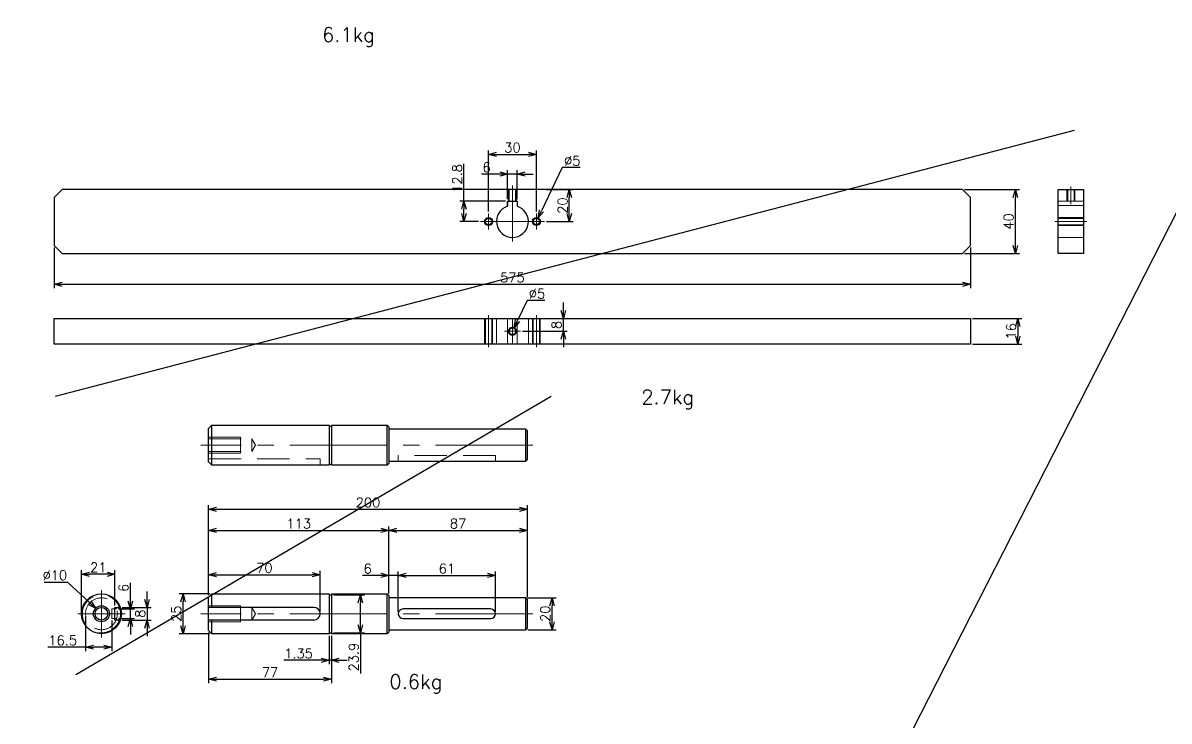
# Model space of a CAD drawing. Header units: millimetres. Extents: x 0 to 49006, y -7876 to 6995.
# Drawn here: x 23785 to 24505, y -1667 to -1229 of the extents above; entities that cross this region are included whole.
import ezdxf

# ---------------------------------------------------------------- set-up
doc = ezdxf.new("R2010")
doc.units = ezdxf.units.MM
doc.header["$LTSCALE"] = 3.2
doc.header["$PDMODE"] = 99
doc.header["$PDSIZE"] = 1
doc.linetypes.add('CENTER2', pattern=[28.575, 19.05, -3.175, 3.175, -3.175])
doc.linetypes.add('HIDDEN', pattern=[9.525, 6.35, -3.175])
for name, color, linetype, lineweight in [('04_HIDDEN', 2, 'HIDDEN', 13), ('05_CENTER', 4, 'CENTER2', 13), ('08_DIM', 3, 'Continuous', 13)]:
    doc.layers.add(name, color=color, linetype=linetype, lineweight=lineweight)
doc.layers.add('10_DRAFT', color=8, linetype='Continuous', lineweight=0, plot=False)
doc.styles.add('KSS_TXT', font='txt.shx', dxfattribs={"bigfont": 'extfont2.shx'})
doc.dimstyles.new('KSS_DIM', dxfattribs={"dimscale": 12, "dimtxt": 3, "dimasz": 2.5, "dimexe": 1.25, "dimexo": 0.625, "dimtad": 1, "dimdsep": 46, "dimtxsty": 'KSS_TXT', "dimblk": 'OPEN30', "dimcen": 0, "dimazin": 2, "dimtfac": 0.75, "dimtmove": 0, "dimatfit": 3, "dimldrblk": 'OPEN30', "dimfxl": 1.25, "dimtolj": 1, "dimarcsym": 0})
doc.dimstyles.new('KSS_DIM$3', dxfattribs={"dimscale": 12, "dimtxt": 3, "dimasz": 2.5, "dimexe": 1.25, "dimexo": 0.625, "dimtad": 1, "dimtih": 1, "dimtoh": 1, "dimdsep": 46, "dimtxsty": 'KSS_TXT', "dimblk": 'OPEN30', "dimcen": 0, "dimazin": 2, "dimtfac": 0.75, "dimtofl": 0, "dimtmove": 0, "dimatfit": 3, "dimldrblk": 'OPEN30', "dimfxl": 1.25, "dimtolj": 1, "dimarcsym": 0})

# ---------------------------------------------------------------- blocks, each defined once
blk = doc.blocks.new('M5tz_1_1')
at = {"color": 0}
for radius in [2.5, 2.5, 2]:
    blk.add_circle((0, 0), radius, dxfattribs=at)
blk.add_circle((0, 0), 2)
at = {"layer": '05_CENTER'}
for p, q in [((5.06, 0), (-5.06, 0)), ((0, -5.06), (0, 5.06))]:
    blk.add_line(p, q, dxfattribs=at)
blk = doc.blocks.new('A$C255F5867_1_1')
for p, q in [((-3, 12.8), (3, 12.8)), ((3, 12.8), (3, 9.54))]:
    blk.add_line(p, q)
at = {"color": 0}
blk.add_lwpolyline([(-282.5, -20), (282.5, -20), (287.5, -15), (287.5, 15), (282.5, 20), (-282.5, 20), (-287.5, 15), (-287.5, -15)], close=True, dxfattribs=at)
blk.add_lwpolyline([(-3, 9.54), (-3, 9.54), (-3, 12.8), (-3, 12.8)], close=True)
blk.add_arc((0, 0), 10, 107.4576, 72.5424, dxfattribs=at)
at = {"layer": '04_HIDDEN'}
for p, q in [((-2.5, 20), (-2.5, 12.8)), ((-2, 20), (-2, 12.8)), ((2, 20), (2, 12.8)), ((2.5, 20), (2.5, 12.8))]:
    blk.add_line(p, q, dxfattribs=at)
at = {"layer": '05_CENTER'}
for p, q in [((0, -12.47), (0, 22.68)), ((12.01, 0), (-12.01, 0))]:
    blk.add_line(p, q, dxfattribs=at)
for p in [(-15, 0), (15, 0)]:
    blk.add_blockref('M5tz_1_1', p)
blk = doc.blocks.new('A$C2DCD0621_1_1')
at = {"color": 0}
blk.add_lwpolyline([(-287.5, 16), (287.5, 16), (287.5, 0), (-287.5, 0)], close=True, dxfattribs=at)
at = {"layer": '04_HIDDEN'}
for p, q in [((-17.5, 0), (-17.5, 16)), ((-17, 0), (-17, 16)), ((-13, 0), (-13, 16)), ((-12.5, 0), (-12.5, 16)), ((-10, 0), (-10, 16)), ((10, 0), (10, 16)), ((12.5, 0), (12.5, 16)), ((13, 0), (13, 16)), ((17, 0), (17, 16)), ((17.5, 0), (17.5, 16))]:
    blk.add_line(p, q, dxfattribs=at)
at = {"layer": '04_HIDDEN', "color": 9}
for p, q in [((-3, 0), (-3, 16)), ((3, 0), (3, 16))]:
    blk.add_line(p, q, dxfattribs=at)
at = {"layer": '05_CENTER'}
for p, q in [((-15, -2.05), (-15, 18.05)), ((15, -2.05), (15, 18.05))]:
    blk.add_line(p, q, dxfattribs=at)
at = {"layer": '10_DRAFT'}
blk.add_line((0, 0), (0, 16), dxfattribs=at)
at = {"layer": '04_HIDDEN'}
blk.add_blockref('M5tz_1_1', (0, 8), dxfattribs=at)
blk = doc.blocks.new('_Open30')
at = {"color": 0, "linetype": 'ByBlock', "lineweight": -2}
for p, q in [((-1, 0.27), (0, 0)), ((0, 0), (-1, -0.27)), ((0, 0), (-1, 0))]:
    blk.add_line(p, q, dxfattribs=at)
blk = doc.blocks.new('*D944')
at = {"layer": '08_DIM', "color": 0, "lineweight": -2, "transparency": 16777216}
for p, q in [((24089.48, -1339.28), (24089.48, -1321.06)), ((24095.48, -1339.28), (24095.48, -1321.06)), ((24084.48, -1323.56), (24072.98, -1323.56)), ((24095.48, -1323.56), (24089.48, -1323.56)), ((24100.48, -1323.56), (24105.48, -1323.56))]:
    blk.add_line(p, q, dxfattribs=at)
at = {"layer": 'Defpoints', "color": 0, "transparency": 16777216}
for p in [(24089.48, -1323.56), (24089.48, -1340.53), (24095.48, -1340.53)]:
    blk.add_point(p, dxfattribs=at)
at = {"layer": '08_DIM', "color": 0, "lineweight": -2, "transparency": 16777216, "xscale": 5, "yscale": 5, "zscale": 5}
blk.add_blockref('_Open30', (24089.48, -1323.56), dxfattribs=at)
at = {"layer": '08_DIM', "color": 0, "lineweight": -2, "transparency": 16777216, "xscale": 5, "yscale": 5, "zscale": 5, "rotation": 180}
blk.add_blockref('_Open30', (24095.48, -1323.56), dxfattribs=at)
at = {"layer": '08_DIM', "color": 0, "transparency": 16777216, "insert": (24076.23, -1319.31), "char_height": 6, "attachment_point": 5, "style": 'KSS_TXT'}
blk.add_mtext('\\A1;6', dxfattribs=at)
blk = doc.blocks.new('*D945')
at = {"layer": '08_DIM', "color": 0, "lineweight": -2, "transparency": 16777216}
for p, q in [((24077.48, -1347.02), (24077.48, -1308.7)), ((24107.48, -1347.02), (24107.48, -1308.7)), ((24082.48, -1311.2), (24102.48, -1311.2))]:
    blk.add_line(p, q, dxfattribs=at)
at = {"layer": 'Defpoints', "color": 0, "transparency": 16777216}
for p in [(24107.48, -1311.2), (24077.48, -1348.27), (24107.48, -1348.27)]:
    blk.add_point(p, dxfattribs=at)
at = {"layer": '08_DIM', "color": 0, "lineweight": -2, "transparency": 16777216, "xscale": 5, "yscale": 5, "zscale": 5, "rotation": 180}
blk.add_blockref('_Open30', (24077.48, -1311.2), dxfattribs=at)
at = {"layer": '08_DIM', "color": 0, "lineweight": -2, "transparency": 16777216, "xscale": 5, "yscale": 5, "zscale": 5}
blk.add_blockref('_Open30', (24107.48, -1311.2), dxfattribs=at)
at = {"layer": '08_DIM', "color": 0, "transparency": 16777216, "insert": (24092.48, -1306.95), "char_height": 6, "attachment_point": 5, "style": 'KSS_TXT'}
blk.add_mtext('\\A1;30', dxfattribs=at)
blk = doc.blocks.new('*D946')
at = {"layer": '08_DIM', "color": 0, "lineweight": -2, "transparency": 16777216}
for p, q in [((24113.79, -1333.33), (24130.68, -1333.33)), ((24128.18, -1348.33), (24128.18, -1338.33)), ((24113.79, -1353.33), (24130.68, -1353.33))]:
    blk.add_line(p, q, dxfattribs=at)
at = {"layer": 'Defpoints', "color": 0, "transparency": 16777216}
for p in [(24112.54, -1333.33), (24128.18, -1333.33), (24112.54, -1353.33)]:
    blk.add_point(p, dxfattribs=at)
at = {"layer": '08_DIM', "color": 0, "lineweight": -2, "transparency": 16777216, "xscale": 5, "yscale": 5, "zscale": 5}
for p, rotation in [((24128.18, -1333.33), 90), ((24128.18, -1353.33), 270)]:
    blk.add_blockref('_Open30', p, dxfattribs=dict(at, rotation=rotation))
at = {"layer": '08_DIM', "color": 0, "transparency": 16777216, "insert": (24123.93, -1343.33), "char_height": 6, "attachment_point": 5, "rotation": 90, "style": 'KSS_TXT'}
blk.add_mtext('\\A1;20', dxfattribs=at)
blk = doc.blocks.new('*D947')
at = {"layer": '08_DIM', "color": 0, "lineweight": -2, "transparency": 16777216}
for p, q in [((24062.04, -1340.53), (24062.04, -1317.03)), ((24088.23, -1340.53), (24059.54, -1340.53)), ((24062.04, -1348.33), (24062.04, -1345.53)), ((24071.17, -1353.33), (24059.54, -1353.33))]:
    blk.add_line(p, q, dxfattribs=at)
at = {"layer": 'Defpoints', "color": 0, "transparency": 16777216}
for p in [(24062.04, -1340.53), (24089.48, -1340.53), (24072.42, -1353.33)]:
    blk.add_point(p, dxfattribs=at)
at = {"layer": '08_DIM', "color": 0, "lineweight": -2, "transparency": 16777216, "xscale": 5, "yscale": 5, "zscale": 5}
for p, rotation in [((24062.04, -1340.53), 90), ((24062.04, -1353.33), 270)]:
    blk.add_blockref('_Open30', p, dxfattribs=dict(at, rotation=rotation))
at = {"layer": '08_DIM', "color": 0, "transparency": 16777216, "insert": (24057.79, -1326.28), "char_height": 6, "attachment_point": 5, "rotation": 90, "style": 'KSS_TXT'}
blk.add_mtext('\\A1;12.8', dxfattribs=at)
blk = doc.blocks.new('*D948')
at = {"layer": '08_DIM', "color": 0, "lineweight": -2, "transparency": 16777216}
for p, q in [((23804.98, -1369.58), (23804.98, -1395.23)), ((24379.98, -1369.58), (24379.98, -1395.23)), ((23809.98, -1392.73), (24374.98, -1392.73))]:
    blk.add_line(p, q, dxfattribs=at)
at = {"layer": 'Defpoints', "color": 0, "transparency": 16777216}
for p in [(23804.98, -1368.33), (24379.98, -1368.33), (24379.98, -1392.73)]:
    blk.add_point(p, dxfattribs=at)
at = {"layer": '08_DIM', "color": 0, "lineweight": -2, "transparency": 16777216, "xscale": 5, "yscale": 5, "zscale": 5, "rotation": 180}
blk.add_blockref('_Open30', (23804.98, -1392.73), dxfattribs=at)
at = {"layer": '08_DIM', "color": 0, "lineweight": -2, "transparency": 16777216, "xscale": 5, "yscale": 5, "zscale": 5}
blk.add_blockref('_Open30', (24379.98, -1392.73), dxfattribs=at)
at = {"layer": '08_DIM', "color": 0, "transparency": 16777216, "insert": (24092.48, -1388.47), "char_height": 6, "attachment_point": 5, "style": 'KSS_TXT'}
blk.add_mtext('\\A1;575', dxfattribs=at)
blk = doc.blocks.new('*D949')
at = {"layer": '08_DIM', "color": 0, "lineweight": -2, "transparency": 16777216}
for p, q in [((24376.23, -1333.33), (24410.63, -1333.33)), ((24408.13, -1368.33), (24408.13, -1338.33)), ((24376.23, -1373.33), (24410.63, -1373.33))]:
    blk.add_line(p, q, dxfattribs=at)
at = {"layer": 'Defpoints', "color": 0, "transparency": 16777216}
for p in [(24374.98, -1333.33), (24408.13, -1333.33), (24374.98, -1373.33)]:
    blk.add_point(p, dxfattribs=at)
at = {"layer": '08_DIM', "color": 0, "lineweight": -2, "transparency": 16777216, "xscale": 5, "yscale": 5, "zscale": 5}
for p, rotation in [((24408.13, -1333.33), 90), ((24408.13, -1373.33), 270)]:
    blk.add_blockref('_Open30', p, dxfattribs=dict(at, rotation=rotation))
at = {"layer": '08_DIM', "color": 0, "transparency": 16777216, "insert": (24403.88, -1353.33), "char_height": 6, "attachment_point": 5, "rotation": 90, "style": 'KSS_TXT'}
blk.add_mtext('\\A1;40', dxfattribs=at)
blk = doc.blocks.new('*D950')
at = {"layer": '08_DIM', "color": 0, "lineweight": -2, "transparency": 16777216}
for p, q in [((24381.23, -1414.2), (24412.14, -1414.2)), ((24409.64, -1419.2), (24409.64, -1425.2)), ((24381.23, -1430.2), (24412.14, -1430.2))]:
    blk.add_line(p, q, dxfattribs=at)
at = {"layer": 'Defpoints', "color": 0, "transparency": 16777216}
for p in [(24379.98, -1414.2), (24379.98, -1430.2), (24409.64, -1430.2)]:
    blk.add_point(p, dxfattribs=at)
at = {"layer": '08_DIM', "color": 0, "lineweight": -2, "transparency": 16777216, "xscale": 5, "yscale": 5, "zscale": 5}
for p, rotation in [((24409.64, -1414.2), 90), ((24409.64, -1430.2), 270)]:
    blk.add_blockref('_Open30', p, dxfattribs=dict(at, rotation=rotation))
at = {"layer": '08_DIM', "color": 0, "transparency": 16777216, "insert": (24405.39, -1422.2), "char_height": 6, "attachment_point": 5, "rotation": 90, "style": 'KSS_TXT'}
blk.add_mtext('\\A1;16', dxfattribs=at)
blk = doc.blocks.new('A$C0D3A3B7B_1_1')
at = {"color": 0}
blk.add_lwpolyline([(0, 20), (16, 20), (16, -20), (0, -20)], close=True, dxfattribs=at)
at = {"layer": '04_HIDDEN'}
for p, q in [((5.5, 20), (5.5, 12.8)), ((6, 20), (6, 12.8)), ((10, 20), (10, 12.8)), ((10.5, 20), (10.5, 12.8)), ((16, 12.8), (0, 12.8)), ((16, 10), (0, 10)), ((16, 2.5), (0, 2.5)), ((16, 2), (0, 2)), ((16, -2), (0, -2)), ((16, -2.5), (0, -2.5)), ((16, -10), (0, -10))]:
    blk.add_line(p, q, dxfattribs=at)
at = {"layer": '05_CENTER'}
for p, q in [((8, 10.84), (8, 22.07)), ((18.05, 0), (-2.05, 0))]:
    blk.add_line(p, q, dxfattribs=at)
at = {"layer": '10_DRAFT'}
blk.add_line((16, 0), (0, 0), dxfattribs=at)
blk = doc.blocks.new('*D951')
at = {"layer": '08_DIM', "color": 0, "lineweight": -2, "transparency": 16777216}
for p, q in [((24014.84, -1586.7), (24014.84, -1572.87)), ((24020.84, -1598.2), (24020.84, -1572.87)), ((24009.84, -1575.37), (23998.34, -1575.37)), ((24020.84, -1575.37), (24014.84, -1575.37)), ((24025.84, -1575.37), (24030.84, -1575.37))]:
    blk.add_line(p, q, dxfattribs=at)
at = {"layer": 'Defpoints', "color": 0, "transparency": 16777216}
for p in [(24014.84, -1575.37), (24014.84, -1587.95), (24020.84, -1599.45)]:
    blk.add_point(p, dxfattribs=at)
at = {"layer": '08_DIM', "color": 0, "lineweight": -2, "transparency": 16777216, "xscale": 5, "yscale": 5, "zscale": 5}
blk.add_blockref('_Open30', (24014.84, -1575.37), dxfattribs=at)
at = {"layer": '08_DIM', "color": 0, "lineweight": -2, "transparency": 16777216, "xscale": 5, "yscale": 5, "zscale": 5, "rotation": 180}
blk.add_blockref('_Open30', (24020.84, -1575.37), dxfattribs=at)
at = {"layer": '08_DIM', "color": 0, "transparency": 16777216, "insert": (24001.59, -1571.12), "char_height": 6, "attachment_point": 5, "style": 'KSS_TXT'}
blk.add_mtext('\\A1;6', dxfattribs=at)
blk = doc.blocks.new('*D952')
at = {"layer": '08_DIM', "color": 0, "lineweight": -2, "transparency": 16777216}
for p, q in [((23901.84, -1587.7), (23901.84, -1572.47)), ((23906.84, -1574.97), (23966.84, -1574.97)), ((23971.84, -1598.2), (23971.84, -1572.47))]:
    blk.add_line(p, q, dxfattribs=at)
at = {"layer": 'Defpoints', "color": 0, "transparency": 16777216}
for p in [(23971.84, -1574.97), (23901.84, -1588.95), (23971.84, -1599.45)]:
    blk.add_point(p, dxfattribs=at)
at = {"layer": '08_DIM', "color": 0, "lineweight": -2, "transparency": 16777216, "xscale": 5, "yscale": 5, "zscale": 5, "rotation": 180}
blk.add_blockref('_Open30', (23901.84, -1574.97), dxfattribs=at)
at = {"layer": '08_DIM', "color": 0, "lineweight": -2, "transparency": 16777216, "xscale": 5, "yscale": 5, "zscale": 5}
blk.add_blockref('_Open30', (23971.84, -1574.97), dxfattribs=at)
at = {"layer": '08_DIM', "color": 0, "transparency": 16777216, "insert": (23936.84, -1570.72), "char_height": 6, "attachment_point": 5, "style": 'KSS_TXT'}
blk.add_mtext('\\A1;70', dxfattribs=at)
blk = doc.blocks.new('*D953')
at = {"layer": '08_DIM', "color": 0, "lineweight": -2, "transparency": 16777216}
for p, q in [((23901.84, -1611.2), (23901.84, -1642.99)), ((23978.84, -1613.2), (23978.84, -1642.99)), ((23906.84, -1640.49), (23973.84, -1640.49))]:
    blk.add_line(p, q, dxfattribs=at)
at = {"layer": 'Defpoints', "color": 0, "transparency": 16777216}
for p in [(23901.84, -1609.95), (23978.84, -1611.95), (23978.84, -1640.49)]:
    blk.add_point(p, dxfattribs=at)
at = {"layer": '08_DIM', "color": 0, "lineweight": -2, "transparency": 16777216, "xscale": 5, "yscale": 5, "zscale": 5, "rotation": 180}
blk.add_blockref('_Open30', (23901.84, -1640.49), dxfattribs=at)
at = {"layer": '08_DIM', "color": 0, "lineweight": -2, "transparency": 16777216, "xscale": 5, "yscale": 5, "zscale": 5}
blk.add_blockref('_Open30', (23978.84, -1640.49), dxfattribs=at)
at = {"layer": '08_DIM', "color": 0, "transparency": 16777216, "insert": (23940.34, -1636.24), "char_height": 6, "attachment_point": 5, "style": 'KSS_TXT'}
blk.add_mtext('\\A1;77', dxfattribs=at)
blk = doc.blocks.new('*D954')
at = {"layer": '08_DIM', "color": 0, "lineweight": -2, "transparency": 16777216}
for p, q in [((23977.49, -1613.2), (23977.49, -1631.12)), ((23978.84, -1613.2), (23978.84, -1631.12)), ((23972.49, -1628.62), (23948.99, -1628.62)), ((23978.84, -1628.62), (23977.49, -1628.62)), ((23983.84, -1628.62), (23988.84, -1628.62))]:
    blk.add_line(p, q, dxfattribs=at)
at = {"layer": 'Defpoints', "color": 0, "transparency": 16777216}
for p in [(23977.49, -1611.95), (23978.84, -1611.95), (23977.49, -1628.62)]:
    blk.add_point(p, dxfattribs=at)
at = {"layer": '08_DIM', "color": 0, "lineweight": -2, "transparency": 16777216, "xscale": 5, "yscale": 5, "zscale": 5}
blk.add_blockref('_Open30', (23977.49, -1628.62), dxfattribs=at)
at = {"layer": '08_DIM', "color": 0, "lineweight": -2, "transparency": 16777216, "xscale": 5, "yscale": 5, "zscale": 5, "rotation": 180}
blk.add_blockref('_Open30', (23978.84, -1628.62), dxfattribs=at)
at = {"layer": '08_DIM', "color": 0, "transparency": 16777216, "insert": (23958.24, -1624.37), "char_height": 6, "attachment_point": 5, "style": 'KSS_TXT'}
blk.add_mtext('\\A1;1.35', dxfattribs=at)
blk = doc.blocks.new('*D955')
at = {"layer": '08_DIM', "color": 0, "lineweight": -2, "transparency": 16777216}
for p, q in [((23901.84, -1587.7), (23901.84, -1544.63)), ((24014.84, -1586.7), (24014.84, -1544.63)), ((23906.84, -1547.13), (24009.84, -1547.13))]:
    blk.add_line(p, q, dxfattribs=at)
at = {"layer": 'Defpoints', "color": 0, "transparency": 16777216}
for p in [(24014.84, -1547.13), (23901.84, -1588.95), (24014.84, -1587.95)]:
    blk.add_point(p, dxfattribs=at)
at = {"layer": '08_DIM', "color": 0, "lineweight": -2, "transparency": 16777216, "xscale": 5, "yscale": 5, "zscale": 5, "rotation": 180}
blk.add_blockref('_Open30', (23901.84, -1547.13), dxfattribs=at)
at = {"layer": '08_DIM', "color": 0, "lineweight": -2, "transparency": 16777216, "xscale": 5, "yscale": 5, "zscale": 5}
blk.add_blockref('_Open30', (24014.84, -1547.13), dxfattribs=at)
at = {"layer": '08_DIM', "color": 0, "transparency": 16777216, "insert": (23958.34, -1542.88), "char_height": 6, "attachment_point": 5, "style": 'KSS_TXT'}
blk.add_mtext('\\A1;113', dxfattribs=at)
blk = doc.blocks.new('*D956')
at = {"layer": '08_DIM', "color": 0, "lineweight": -2, "transparency": 16777216}
for p, q in [((23901.84, -1587.7), (23901.84, -1531.35)), ((24101.84, -1589.2), (24101.84, -1531.35)), ((23906.84, -1533.85), (24096.84, -1533.85))]:
    blk.add_line(p, q, dxfattribs=at)
at = {"layer": 'Defpoints', "color": 0, "transparency": 16777216}
for p in [(24101.84, -1533.85), (23901.84, -1588.95), (24101.84, -1590.45)]:
    blk.add_point(p, dxfattribs=at)
at = {"layer": '08_DIM', "color": 0, "lineweight": -2, "transparency": 16777216, "xscale": 5, "yscale": 5, "zscale": 5, "rotation": 180}
blk.add_blockref('_Open30', (23901.84, -1533.85), dxfattribs=at)
at = {"layer": '08_DIM', "color": 0, "lineweight": -2, "transparency": 16777216, "xscale": 5, "yscale": 5, "zscale": 5}
blk.add_blockref('_Open30', (24101.84, -1533.85), dxfattribs=at)
at = {"layer": '08_DIM', "color": 0, "transparency": 16777216, "insert": (24001.84, -1529.6), "char_height": 6, "attachment_point": 5, "style": 'KSS_TXT'}
blk.add_mtext('\\A1;200', dxfattribs=at)
blk = doc.blocks.new('*D957')
at = {"layer": '08_DIM', "color": 0, "lineweight": -2, "transparency": 16777216}
for p, q in [((24014.84, -1586.7), (24014.84, -1544.63)), ((24101.84, -1589.2), (24101.84, -1544.63)), ((24019.84, -1547.13), (24096.84, -1547.13))]:
    blk.add_line(p, q, dxfattribs=at)
at = {"layer": 'Defpoints', "color": 0, "transparency": 16777216}
for p in [(24101.84, -1547.13), (24014.84, -1587.95), (24101.84, -1590.45)]:
    blk.add_point(p, dxfattribs=at)
at = {"layer": '08_DIM', "color": 0, "lineweight": -2, "transparency": 16777216, "xscale": 5, "yscale": 5, "zscale": 5, "rotation": 180}
blk.add_blockref('_Open30', (24014.84, -1547.13), dxfattribs=at)
at = {"layer": '08_DIM', "color": 0, "lineweight": -2, "transparency": 16777216, "xscale": 5, "yscale": 5, "zscale": 5}
blk.add_blockref('_Open30', (24101.84, -1547.13), dxfattribs=at)
at = {"layer": '08_DIM', "color": 0, "transparency": 16777216, "insert": (24058.34, -1542.88), "char_height": 6, "attachment_point": 5, "style": 'KSS_TXT'}
blk.add_mtext('\\A1;87', dxfattribs=at)
blk = doc.blocks.new('*D958')
at = {"layer": '08_DIM', "color": 0, "lineweight": -2, "transparency": 16777216}
for p, q in [((24102.09, -1589.45), (24119.82, -1589.45)), ((24117.32, -1604.45), (24117.32, -1594.45)), ((24102.09, -1609.45), (24119.82, -1609.45))]:
    blk.add_line(p, q, dxfattribs=at)
at = {"layer": 'Defpoints', "color": 0, "transparency": 16777216}
for p in [(24100.84, -1589.45), (24117.32, -1589.45), (24100.84, -1609.45)]:
    blk.add_point(p, dxfattribs=at)
at = {"layer": '08_DIM', "color": 0, "lineweight": -2, "transparency": 16777216, "xscale": 5, "yscale": 5, "zscale": 5}
for p, rotation in [((24117.32, -1589.45), 90), ((24117.32, -1609.45), 270)]:
    blk.add_blockref('_Open30', p, dxfattribs=dict(at, rotation=rotation))
at = {"layer": '08_DIM', "color": 0, "transparency": 16777216, "insert": (24113.07, -1599.45), "char_height": 6, "attachment_point": 5, "rotation": 90, "style": 'KSS_TXT'}
blk.add_mtext('\\A1;20', dxfattribs=at)
blk = doc.blocks.new('*D959')
at = {"layer": '08_DIM', "color": 0, "lineweight": -2, "transparency": 16777216}
for p, q in [((23902.59, -1586.95), (23883.26, -1586.95)), ((23885.76, -1606.95), (23885.76, -1591.95)), ((23902.59, -1611.95), (23883.26, -1611.95))]:
    blk.add_line(p, q, dxfattribs=at)
at = {"layer": 'Defpoints', "color": 0, "transparency": 16777216}
for p in [(23885.76, -1586.95), (23903.84, -1586.95), (23903.84, -1611.95)]:
    blk.add_point(p, dxfattribs=at)
at = {"layer": '08_DIM', "color": 0, "lineweight": -2, "transparency": 16777216, "xscale": 5, "yscale": 5, "zscale": 5}
for p, rotation in [((23885.76, -1586.95), 90), ((23885.76, -1611.95), 270)]:
    blk.add_blockref('_Open30', p, dxfattribs=dict(at, rotation=rotation))
at = {"layer": '08_DIM', "color": 0, "transparency": 16777216, "insert": (23881.51, -1599.45), "char_height": 6, "attachment_point": 5, "rotation": 90, "style": 'KSS_TXT'}
blk.add_mtext('\\A1;25', dxfattribs=at)
blk = doc.blocks.new('A$C7367677E_1_1')
at = {"color": 0}
for p, q in [((2, 4), (2, 12.5)), ((75.65, 12.5), (75.65, -12.5)), ((75.65, 11.95), (77, 11.95)), ((77, 12.5), (77, -12.5)), ((112, -12.5), (112, 12.5)), ((199, 10), (113, 10)), ((200, 9), (199, 10)), ((199, -10), (199, 10)), ((200, -9), (200, 9)), ((66, 4), (0, 4)), ((177, 3), (122, 3)), ((66, -4), (0, -4)), ((2, -12.5), (2, -4)), ((122, -3), (177, -3)), ((75.65, -11.95), (77, -11.95)), ((113, -10), (199, -10)), ((199, -10), (200, -9))]:
    blk.add_line(p, q, dxfattribs=at)
for points in [[(75.65, -12.5), (2, -12.5), (0, -10.5), (0, 10.5), (2, 12.5), (75.65, 12.5)], [(77, 12.5), (112, 12.5), (113, 11.5), (113, -11.5), (112, -12.5), (77, -12.5)]]:
    blk.add_lwpolyline(points, dxfattribs=at)
for centre, radius, start, end in [((66, 0), 4, 270, 90), ((122, 0), 3, 90, 270), ((177, 0), 3, 270, 90)]:
    blk.add_arc(centre, radius, start, end, dxfattribs=at)
at = {"layer": '04_HIDDEN'}
for p, q in [((0, 5), (20, 5)), ((0, 4), (27, 4)), ((20, 5), (20, -5)), ((27, 4), (27, -4)), ((29.31, 0), (27, 4)), ((0, -4), (27, -4)), ((0, -5), (20, -5)), ((27, -4), (29.31, 0))]:
    blk.add_line(p, q, dxfattribs=at)
at = {"layer": '05_CENTER'}
blk.add_line((203.41, 0), (-5, 0), dxfattribs=at)
blk = doc.blocks.new('A$C685D21B0_1_1')
at = {"color": 0}
for p, q in [((2, -12.5), (2, 12.5)), ((75.65, 12.5), (75.65, -12.5)), ((75.65, 11.95), (77, 11.95)), ((77, 12.5), (77, -12.5)), ((112, -12.5), (112, 12.5)), ((199, 10), (113, 10)), ((200, 9), (199, 10)), ((199, -10), (199, 10)), ((200, -9), (200, 9)), ((75.65, -11.95), (77, -11.95)), ((113, -10), (199, -10)), ((199, -10), (200, -9))]:
    blk.add_line(p, q, dxfattribs=at)
for points in [[(75.65, -12.5), (2, -12.5), (0, -10.5), (0, 10.5), (2, 12.5), (75.65, 12.5)], [(77, 12.5), (112, 12.5), (113, 11.5), (113, -11.5), (112, -12.5), (77, -12.5)]]:
    blk.add_lwpolyline(points, dxfattribs=at)
at = {"layer": '04_HIDDEN'}
for p, q in [((0, 5), (20, 5)), ((0, 4), (27, 4)), ((20, 5), (20, -5)), ((27, 4), (27, -4)), ((29.31, 0), (27, 4)), ((0, -4), (27, -4)), ((0, -5), (20, -5)), ((27, -4), (29.31, 0)), ((180, -6.5), (119, -6.5)), ((119, -6.5), (119, -10)), ((180, -6.5), (180, -10)), ((0, -8.5), (70, -8.5)), ((70, -8.5), (70, -12.5))]:
    blk.add_line(p, q, dxfattribs=at)
at = {"layer": '05_CENTER'}
blk.add_line((203.41, 0), (-5, 0), dxfattribs=at)
blk = doc.blocks.new('A$C22321654_1_1')
at = {"color": 0}
for p, q in [((8.5, -4), (8.5, 4)), ((8.5, 4), (11.84, 4)), ((11.84, -4), (8.5, -4))]:
    blk.add_line(p, q, dxfattribs=at)
for radius in [12.5, 5, 4]:
    blk.add_circle((0, 0), radius, dxfattribs=at)
at = {"layer": '04_HIDDEN'}
for p, q in [((9.54, 3), (6.5, 3)), ((6.5, 3), (6.5, -3)), ((9.54, -3), (6.5, -3))]:
    blk.add_line(p, q, dxfattribs=at)
for radius in [11.95, 10]:
    blk.add_circle((0, 0), radius, dxfattribs=at)
at = {"layer": '05_CENTER'}
for p, q in [((0, -14.84), (0, 14.84)), ((14.84, 0), (-14.84, 0))]:
    blk.add_line(p, q, dxfattribs=at)
blk = doc.blocks.new('*D961')
at = {"layer": '08_DIM', "color": 0, "lineweight": -2, "transparency": 16777216}
for p, q in [((23824.55, -1600.7), (23824.55, -1622.9)), ((23841.05, -1603.7), (23841.05, -1622.9)), ((23824.55, -1620.4), (23801.01, -1620.4)), ((23836.05, -1620.4), (23829.55, -1620.4))]:
    blk.add_line(p, q, dxfattribs=at)
at = {"layer": 'Defpoints', "color": 0, "transparency": 16777216}
for p in [(23824.55, -1599.45), (23841.05, -1602.45), (23824.55, -1620.4)]:
    blk.add_point(p, dxfattribs=at)
at = {"layer": '08_DIM', "color": 0, "lineweight": -2, "transparency": 16777216, "xscale": 5, "yscale": 5, "zscale": 5, "rotation": 180}
blk.add_blockref('_Open30', (23824.55, -1620.4), dxfattribs=at)
at = {"layer": '08_DIM', "color": 0, "lineweight": -2, "transparency": 16777216, "xscale": 5, "yscale": 5, "zscale": 5}
blk.add_blockref('_Open30', (23841.05, -1620.4), dxfattribs=at)
at = {"layer": '08_DIM', "color": 0, "transparency": 16777216, "insert": (23810.28, -1616.15), "char_height": 6, "attachment_point": 5, "style": 'KSS_TXT'}
blk.add_mtext('\\A1;16.5', dxfattribs=at)
blk = doc.blocks.new('*D962')
at = {"layer": '08_DIM', "color": 0, "lineweight": -2, "transparency": 16777216}
for p, q in [((23852.72, -1591.45), (23852.72, -1579.95)), ((23845.34, -1596.45), (23855.22, -1596.45)), ((23852.72, -1602.45), (23852.72, -1596.45)), ((23845.34, -1602.45), (23855.22, -1602.45)), ((23852.72, -1607.45), (23852.72, -1612.45))]:
    blk.add_line(p, q, dxfattribs=at)
at = {"layer": 'Defpoints', "color": 0, "transparency": 16777216}
for p in [(23844.09, -1596.45), (23852.72, -1596.45), (23844.09, -1602.45)]:
    blk.add_point(p, dxfattribs=at)
at = {"layer": '08_DIM', "color": 0, "lineweight": -2, "transparency": 16777216, "xscale": 5, "yscale": 5, "zscale": 5}
for p, rotation in [((23852.72, -1596.45), 270), ((23852.72, -1602.45), 90)]:
    blk.add_blockref('_Open30', p, dxfattribs=dict(at, rotation=rotation))
at = {"layer": '08_DIM', "color": 0, "transparency": 16777216, "insert": (23848.47, -1583.2), "char_height": 6, "attachment_point": 5, "rotation": 90, "style": 'KSS_TXT'}
blk.add_mtext('\\A1;6', dxfattribs=at)
blk = doc.blocks.new('*D963')
at = {"layer": '08_DIM', "color": 0, "lineweight": -2, "transparency": 16777216}
for p, q in [((23863.16, -1590.45), (23863.16, -1585.45)), ((23847.64, -1595.45), (23865.66, -1595.45)), ((23863.16, -1595.45), (23863.16, -1603.45)), ((23847.64, -1603.45), (23865.66, -1603.45)), ((23863.16, -1608.45), (23863.16, -1613.45))]:
    blk.add_line(p, q, dxfattribs=at)
at = {"layer": 'Defpoints', "color": 0, "transparency": 16777216}
for p in [(23846.39, -1595.45), (23846.39, -1603.45), (23863.16, -1603.45)]:
    blk.add_point(p, dxfattribs=at)
at = {"layer": '08_DIM', "color": 0, "lineweight": -2, "transparency": 16777216, "xscale": 5, "yscale": 5, "zscale": 5}
for p, rotation in [((23863.16, -1595.45), 270), ((23863.16, -1603.45), 90)]:
    blk.add_blockref('_Open30', p, dxfattribs=dict(at, rotation=rotation))
at = {"layer": '08_DIM', "color": 0, "transparency": 16777216, "insert": (23858.91, -1599.45), "char_height": 6, "attachment_point": 5, "rotation": 90, "style": 'KSS_TXT'}
blk.add_mtext('\\A1;8', dxfattribs=at)
blk = doc.blocks.new('*D964')
at = {"layer": '08_DIM', "color": 0, "lineweight": -2, "transparency": 16777216}
for p, q in [((23822.05, -1598.2), (23822.05, -1572.12)), ((23838.05, -1574.62), (23827.05, -1574.62)), ((23843.05, -1594.2), (23843.05, -1572.12))]:
    blk.add_line(p, q, dxfattribs=at)
at = {"layer": 'Defpoints', "color": 0, "transparency": 16777216}
for p in [(23822.05, -1574.62), (23843.05, -1595.45), (23822.05, -1599.45)]:
    blk.add_point(p, dxfattribs=at)
at = {"layer": '08_DIM', "color": 0, "lineweight": -2, "transparency": 16777216, "xscale": 5, "yscale": 5, "zscale": 5, "rotation": 180}
blk.add_blockref('_Open30', (23822.05, -1574.62), dxfattribs=at)
at = {"layer": '08_DIM', "color": 0, "lineweight": -2, "transparency": 16777216, "xscale": 5, "yscale": 5, "zscale": 5}
blk.add_blockref('_Open30', (23843.05, -1574.62), dxfattribs=at)
at = {"layer": '08_DIM', "color": 0, "transparency": 16777216, "insert": (23832.55, -1570.37), "char_height": 6, "attachment_point": 5, "style": 'KSS_TXT'}
blk.add_mtext('\\A1;21', dxfattribs=at)
blk = doc.blocks.new('*D965')
at = {"layer": '08_DIM', "color": 0, "lineweight": -2, "transparency": 16777216}
for p, q in [((23798.71, -1579.55), (23813.21, -1579.55)), ((23813.21, -1579.55), (23827.24, -1592.63))]:
    blk.add_line(p, q, dxfattribs=at)
at = {"layer": 'Defpoints', "color": 0, "transparency": 16777216}
for p in [(23830.89, -1596.04), (23838.21, -1602.85)]:
    blk.add_point(p, dxfattribs=at)
at = {"layer": '08_DIM', "color": 0, "lineweight": -2, "transparency": 16777216, "xscale": 5, "yscale": 5, "zscale": 5, "rotation": 317.0127994954122}
blk.add_blockref('_Open30', (23830.89, -1596.04), dxfattribs=at)
at = {"layer": '08_DIM', "color": 0, "transparency": 16777216, "insert": (23805.34, -1575.3), "char_height": 6, "attachment_point": 5, "style": 'KSS_TXT'}
blk.add_mtext('\\A1;%%C10', dxfattribs=at)
blk = doc.blocks.new('*D966')
at = {"layer": '08_DIM', "color": 0, "lineweight": -2, "transparency": 16777216}
for p, q in [((23980.09, -1587.5), (23999.61, -1587.5)), ((23997.11, -1606.4), (23997.11, -1592.5)), ((23980.09, -1611.4), (23999.61, -1611.4)), ((23997.11, -1611.4), (23997.11, -1636.9))]:
    blk.add_line(p, q, dxfattribs=at)
at = {"layer": 'Defpoints', "color": 0, "transparency": 16777216}
for p in [(23978.84, -1587.5), (23997.11, -1587.5), (23978.84, -1611.4)]:
    blk.add_point(p, dxfattribs=at)
at = {"layer": '08_DIM', "color": 0, "lineweight": -2, "transparency": 16777216, "xscale": 5, "yscale": 5, "zscale": 5}
for p, rotation in [((23997.11, -1587.5), 90), ((23997.11, -1611.4), 270)]:
    blk.add_blockref('_Open30', p, dxfattribs=dict(at, rotation=rotation))
at = {"layer": '08_DIM', "color": 0, "transparency": 16777216, "insert": (23992.86, -1626.65), "char_height": 6, "attachment_point": 5, "rotation": 90, "style": 'KSS_TXT'}
blk.add_mtext('\\A1;23.9', dxfattribs=at)
blk = doc.blocks.new('*D967')
at = {"layer": '08_DIM', "color": 0, "lineweight": -2, "transparency": 16777216}
for p, q in [((24123.78, -1319.51), (24110.74, -1346.57)), ((24135.03, -1319.51), (24123.78, -1319.51))]:
    blk.add_line(p, q, dxfattribs=at)
at = {"layer": 'Defpoints', "color": 0, "transparency": 16777216}
for p in [(24108.57, -1351.08), (24106.4, -1355.58)]:
    blk.add_point(p, dxfattribs=at)
at = {"layer": '08_DIM', "color": 0, "lineweight": -2, "transparency": 16777216, "xscale": 5, "yscale": 5, "zscale": 5, "rotation": 244.2748564178528}
blk.add_blockref('_Open30', (24108.57, -1351.08), dxfattribs=at)
at = {"layer": '08_DIM', "color": 0, "transparency": 16777216, "insert": (24130.03, -1315.25), "char_height": 6, "attachment_point": 5, "style": 'KSS_TXT'}
blk.add_mtext('\\A1;%%C5', dxfattribs=at)
blk = doc.blocks.new('*D982')
at = {"layer": '08_DIM', "color": 0, "lineweight": -2, "transparency": 16777216}
for p, q in [((24124.42, -1409.2), (24124.42, -1404.2)), ((24111.23, -1414.2), (24126.92, -1414.2)), ((24124.42, -1422.2), (24124.42, -1414.2)), ((24098.79, -1422.2), (24126.92, -1422.2)), ((24124.42, -1427.2), (24124.42, -1432.2))]:
    blk.add_line(p, q, dxfattribs=at)
at = {"layer": 'Defpoints', "color": 0, "transparency": 16777216}
for p in [(24109.98, -1414.2), (24124.42, -1414.2), (24097.54, -1422.2)]:
    blk.add_point(p, dxfattribs=at)
at = {"layer": '08_DIM', "color": 0, "lineweight": -2, "transparency": 16777216, "xscale": 5, "yscale": 5, "zscale": 5}
for p, rotation in [((24124.42, -1414.2), 270), ((24124.42, -1422.2), 90)]:
    blk.add_blockref('_Open30', p, dxfattribs=dict(at, rotation=rotation))
at = {"layer": '08_DIM', "color": 0, "transparency": 16777216, "insert": (24120.17, -1418.2), "char_height": 6, "attachment_point": 5, "rotation": 90, "style": 'KSS_TXT'}
blk.add_mtext('\\A1;8', dxfattribs=at)
blk = doc.blocks.new('*D983')
at = {"layer": '08_DIM', "color": 0, "lineweight": -2, "transparency": 16777216}
for p, q in [((24101.63, -1402.9), (24095.7, -1415.43)), ((24112.88, -1402.9), (24101.63, -1402.9))]:
    blk.add_line(p, q, dxfattribs=at)
at = {"layer": 'Defpoints', "color": 0, "transparency": 16777216}
for p in [(24093.55, -1419.94), (24091.41, -1424.46)]:
    blk.add_point(p, dxfattribs=at)
at = {"layer": '08_DIM', "color": 0, "lineweight": -2, "transparency": 16777216, "xscale": 5, "yscale": 5, "zscale": 5, "rotation": 244.6305588047308}
blk.add_blockref('_Open30', (24093.55, -1419.94), dxfattribs=at)
at = {"layer": '08_DIM', "color": 0, "transparency": 16777216, "insert": (24107.88, -1398.65), "char_height": 6, "attachment_point": 5, "style": 'KSS_TXT'}
blk.add_mtext('\\A1;%%C5', dxfattribs=at)
blk = doc.blocks.new('*D985')
at = {"layer": '08_DIM', "color": 0, "lineweight": -2, "transparency": 16777216}
for p, q in [((24020.84, -1598.2), (24020.84, -1572.87)), ((24081.84, -1598.2), (24081.84, -1572.87)), ((24025.84, -1575.37), (24076.84, -1575.37))]:
    blk.add_line(p, q, dxfattribs=at)
at = {"layer": 'Defpoints', "color": 0, "transparency": 16777216}
for p in [(24081.84, -1575.37), (24020.84, -1599.45), (24081.84, -1599.45)]:
    blk.add_point(p, dxfattribs=at)
at = {"layer": '08_DIM', "color": 0, "lineweight": -2, "transparency": 16777216, "xscale": 5, "yscale": 5, "zscale": 5, "rotation": 180}
blk.add_blockref('_Open30', (24020.84, -1575.37), dxfattribs=at)
at = {"layer": '08_DIM', "color": 0, "lineweight": -2, "transparency": 16777216, "xscale": 5, "yscale": 5, "zscale": 5}
blk.add_blockref('_Open30', (24081.84, -1575.37), dxfattribs=at)
at = {"layer": '08_DIM', "color": 0, "transparency": 16777216, "insert": (24051.34, -1571.12), "char_height": 6, "attachment_point": 5, "style": 'KSS_TXT'}
blk.add_mtext('\\A1;61', dxfattribs=at)

msp = doc.modelspace()

# ---------------------------------------------------------------- linework, layer by layer
at = {"color": 3}
for p, q in [((24866.518, -647.154), (23239.66, -3835.438)), ((24444.934, -1296.182), (23805.603, -1463.051)), ((24116.706, -1463.051), (23818.447, -1637.764))]:
    msp.add_line(p, q, dxfattribs=at)

# ---------------------------------------------------------------- block references
for name, p in [('A$C255F5867_1_1', (24092.483, -1353.33)), ('A$C0D3A3B7B_1_1', (24434.948, -1353.33)), ('A$C2DCD0621_1_1', (24092.483, -1430.203)), ('A$C685D21B0_1_1', (23901.837, -1493.638)), ('A$C22321654_1_1', (23834.552, -1599.446)), ('A$C7367677E_1_1', (23901.837, -1599.446))]:
    msp.add_blockref(name, p)

# ---------------------------------------------------------------- texts
at = {"color": 1, "style": 'KSS_TXT'}
for s, p in [('6.1kg', (23972.926, -1240.649)), ('2.7kg', (24173.296, -1467.996)), ('0.6kg', (24015.257, -1646.496))]:
    msp.add_text(s, height=9, dxfattribs=at).set_placement(p)

# ---------------------------------------------------------------- dimensions: what is measured, and where the dimension line sits
at = {"layer": '08_DIM'}
for base, p1, p2, picture, middle in [((24107.483, -1311.205), (24077.483, -1348.27), (24107.483, -1348.27), '*D945', (24092.483, -1306.955)), ((24089.483, -1323.556), (24095.483, -1340.53), (24089.483, -1340.53), '*D944', (24076.233, -1319.306)), ((24101.837, -1533.854), (23901.837, -1588.946), (24101.837, -1590.446), '*D956', (24001.837, -1529.604)), ((23822.052, -1574.623), (23843.052, -1595.446), (23822.052, -1599.446), '*D964', (23832.552, -1570.373)), ((23971.837, -1574.974), (23901.837, -1588.946), (23971.837, -1599.446), '*D952', (23936.837, -1570.724)), ((23824.552, -1620.403), (23841.052, -1602.446), (23824.552, -1599.446), '*D961', (23810.281, -1616.149)), ((23978.837, -1640.494), (23901.837, -1609.946), (23978.837, -1611.946), '*D953', (23940.337, -1636.244)), ((23977.487, -1628.62), (23978.837, -1611.946), (23977.487, -1611.946), '*D954', (23958.237, -1624.365))]:
    dim = msp.add_linear_dim(base=base, p1=p1, p2=p2, dimstyle='KSS_DIM', override={"dimscale": 2}, dxfattribs=at)
    dim.commit()
    dim.dimension.update_dxf_attribs({"geometry": picture, "text_midpoint": middle})
for p1, p2, picture, middle in [((24106.398, -1355.582), (24108.568, -1351.077), '*D967', (24130.029, -1319.508)), ((24091.412, -1424.462), (24093.554, -1419.944), '*D983', (24107.885, -1402.904)), ((23838.21, -1602.855), (23830.895, -1596.037), '*D965', (23805.336, -1579.554))]:
    dim = msp.add_diameter_dim_2p(p1=p1, p2=p2, dimstyle='KSS_DIM$3', override={"dimscale": 2, "dimpost": '%%C<>'}, dxfattribs=at)
    dim.commit()
    dim.dimension.update_dxf_attribs({"geometry": picture, "text_midpoint": middle, "dimtype": 163})
for base, p1, p2, picture, middle in [((24062.043, -1340.53), (24072.424, -1353.33), (24089.483, -1340.53), '*D947', (24057.793, -1326.28)), ((24128.185, -1333.33), (24112.543, -1353.33), (24112.543, -1333.33), '*D946', (24123.935, -1343.33)), ((24408.134, -1333.33), (24374.983, -1373.33), (24374.983, -1333.33), '*D949', (24403.884, -1353.33)), ((24124.422, -1414.203), (24097.543, -1422.203), (24109.983, -1414.203), '*D982', (24120.172, -1418.203)), ((24409.64, -1430.203), (24379.983, -1414.203), (24379.983, -1430.203), '*D950', (24405.39, -1422.203)), ((23852.722, -1596.446), (23844.092, -1602.446), (23844.092, -1596.446), '*D962', (23848.472, -1583.196)), ((23863.157, -1603.446), (23846.395, -1595.446), (23846.395, -1603.446), '*D963', (23858.907, -1599.446)), ((23885.761, -1586.946), (23903.837, -1611.946), (23903.837, -1586.946), '*D959', (23881.506, -1599.446)), ((24117.323, -1589.446), (24100.837, -1609.446), (24100.837, -1589.446), '*D958', (24113.073, -1599.446))]:
    dim = msp.add_linear_dim(base=base, p1=p1, p2=p2, angle=90, dimstyle='KSS_DIM', override={"dimscale": 2}, dxfattribs=at)
    dim.commit()
    dim.dimension.update_dxf_attribs({"geometry": picture, "text_midpoint": middle})
at = {"layer": '08_DIM', "color": 1}
for base, p1, p2, picture, middle in [((24379.983, -1392.727), (23804.983, -1368.33), (24379.983, -1368.33), '*D948', (24092.483, -1388.469)), ((24014.837, -1547.13), (23901.837, -1588.946), (24014.837, -1587.946), '*D955', (23958.337, -1542.88)), ((24101.837, -1547.13), (24014.837, -1587.946), (24101.837, -1590.446), '*D957', (24058.337, -1542.88)), ((24014.837, -1575.37), (24020.837, -1599.446), (24014.837, -1587.946), '*D951', (24001.587, -1571.12)), ((24081.837, -1575.37), (24020.837, -1599.446), (24081.837, -1599.446), '*D985', (24051.337, -1571.12))]:
    dim = msp.add_linear_dim(base=base, p1=p1, p2=p2, dimstyle='KSS_DIM', override={"dimscale": 2}, dxfattribs=at)
    dim.commit()
    dim.dimension.update_dxf_attribs({"geometry": picture, "text_midpoint": middle})
at = {"layer": '08_DIM'}
dim = msp.add_linear_dim(base=(23997.107, -1587.496), p1=(23978.837, -1611.396), p2=(23978.837, -1587.496), angle=90, dimstyle='KSS_DIM', override={"dimscale": 2}, dxfattribs=at)
dim.commit()
dim.dimension.update_dxf_attribs({"geometry": '*D966', "text_midpoint": (23997.107, -1626.647), "dimtype": 160})

doc.saveas('drawing.dxf')
